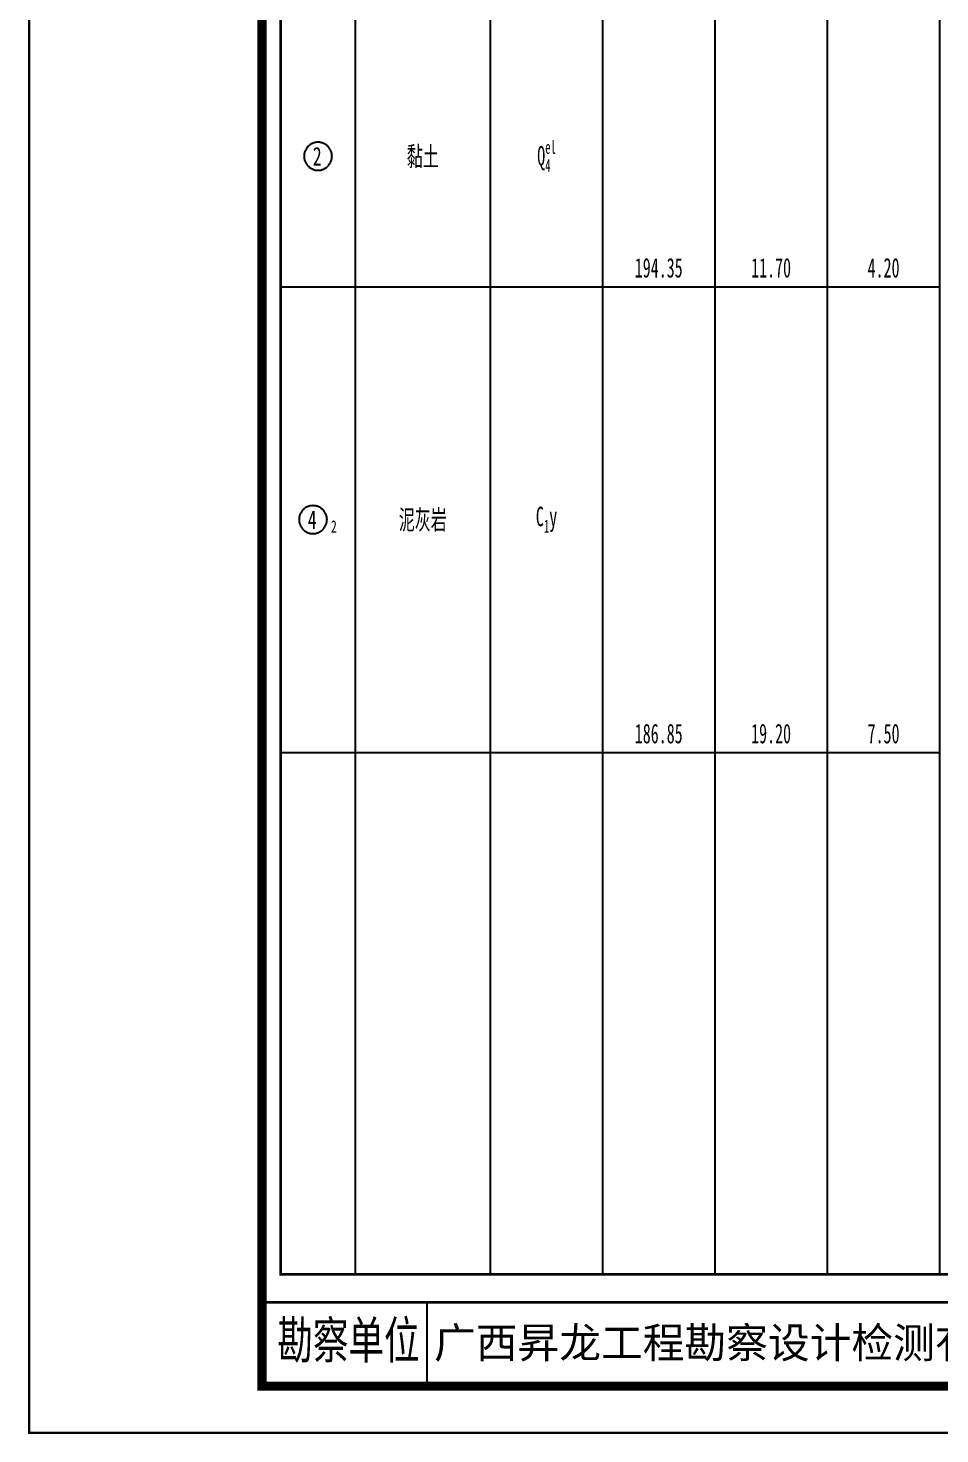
# Model space of a CAD drawing. Header units: millimetres. Extents: x 1264 to 9491, y 619 to 916.
# Drawn here: x 1264.3 to 1362.3, y 618.8 to 769.7 of the extents above; entities that cross this region are included whole.
import ezdxf
from ezdxf.enums import TextEntityAlignment as Align

# ---------------------------------------------------------------- set-up
doc = ezdxf.new("R2010")
doc.units = ezdxf.units.MM
doc.layers.add('GICAD_POU_TEXTS', color=7, linetype='Continuous')
doc.styles.add('HT', font='simhei.ttf')
doc.styles.add('LZ_FONT', font='simfang_0.ttf', dxfattribs={"width": 0.7, "height": 8})
doc.styles.add('成果图图块', font='simfang_0.ttf', dxfattribs={"height": 2.5})
doc.styles.add('成果图表体', font='simfang_0.ttf', dxfattribs={"width": 0.6, "height": 2.1})

# ---------------------------------------------------------------- blocks, each defined once
blk = doc.blocks.new('ZZT_DCBH_Z.dwg1', base_point=(-0.02, 0))
at = {"color": 7}
blk.add_polyline3d([(-1.52, 0.02, 0), (-1.52, -0.06, 0), (-1.52, -0.13, 0), (-1.51, -0.2, 0), (-1.5, -0.28, 0), (-1.48, -0.35, 0), (-1.46, -0.42, 0), (-1.44, -0.49, 0), (-1.41, -0.56, 0), (-1.38, -0.63, 0), (-1.35, -0.69, 0), (-1.31, -0.76, 0), (-1.27, -0.82, 0), (-1.23, -0.88, 0), (-1.18, -0.94, 0), (-1.14, -0.99, 0), (-1.09, -1.04, 0), (-1.03, -1.1, 0), (-0.98, -1.14, 0), (-0.92, -1.19, 0), (-0.86, -1.23, 0), (-0.8, -1.27, 0), (-0.73, -1.31, 0), (-0.67, -1.34, 0), (-0.6, -1.37, 0), (-0.53, -1.4, 0), (-0.46, -1.42, 0), (-0.39, -1.44, 0), (-0.32, -1.46, 0), (-0.25, -1.47, 0), (-0.17, -1.48, 0), (-0.1, -1.48, 0), (-0.02, -1.48, 0), (0.05, -1.48, 0), (0.12, -1.48, 0), (0.2, -1.47, 0), (0.27, -1.46, 0), (0.34, -1.44, 0), (0.41, -1.42, 0), (0.48, -1.4, 0), (0.55, -1.37, 0), (0.62, -1.34, 0), (0.68, -1.31, 0), (0.75, -1.27, 0), (0.81, -1.23, 0), (0.87, -1.19, 0), (0.93, -1.14, 0), (0.98, -1.1, 0), (1.04, -1.04, 0), (1.09, -0.99, 0), (1.13, -0.94, 0), (1.18, -0.88, 0), (1.22, -0.82, 0), (1.26, -0.76, 0), (1.3, -0.69, 0), (1.33, -0.63, 0), (1.36, -0.56, 0), (1.39, -0.49, 0), (1.41, -0.42, 0), (1.43, -0.35, 0), (1.45, -0.28, 0), (1.46, -0.2, 0), (1.47, -0.13, 0), (1.47, -0.06, 0), (1.48, 0.02, 0), (1.47, 0.09, 0), (1.47, 0.16, 0), (1.46, 0.24, 0), (1.45, 0.31, 0), (1.43, 0.38, 0), (1.41, 0.45, 0), (1.39, 0.52, 0), (1.36, 0.59, 0), (1.33, 0.66, 0), (1.3, 0.72, 0), (1.26, 0.79, 0), (1.22, 0.85, 0), (1.18, 0.91, 0), (1.13, 0.97, 0), (1.09, 1.02, 0), (1.04, 1.08, 0), (0.98, 1.13, 0), (0.93, 1.18, 0), (0.87, 1.22, 0), (0.81, 1.26, 0), (0.75, 1.3, 0), (0.68, 1.34, 0), (0.62, 1.37, 0), (0.55, 1.4, 0), (0.48, 1.43, 0), (0.41, 1.45, 0), (0.34, 1.47, 0), (0.27, 1.49, 0), (0.2, 1.5, 0), (0.12, 1.51, 0), (0.05, 1.51, 0), (-0.02, 1.52, 0), (-0.1, 1.51, 0), (-0.17, 1.51, 0), (-0.25, 1.5, 0), (-0.32, 1.49, 0), (-0.39, 1.47, 0), (-0.46, 1.45, 0), (-0.53, 1.43, 0), (-0.6, 1.4, 0), (-0.67, 1.37, 0), (-0.73, 1.34, 0), (-0.8, 1.3, 0), (-0.86, 1.26, 0), (-0.92, 1.22, 0), (-0.98, 1.18, 0), (-1.03, 1.13, 0), (-1.09, 1.08, 0), (-1.14, 1.02, 0), (-1.18, 0.97, 0), (-1.23, 0.91, 0), (-1.27, 0.85, 0), (-1.31, 0.79, 0), (-1.35, 0.72, 0), (-1.38, 0.66, 0), (-1.41, 0.59, 0), (-1.44, 0.52, 0), (-1.46, 0.45, 0), (-1.48, 0.38, 0), (-1.5, 0.31, 0), (-1.51, 0.24, 0), (-1.52, 0.16, 0), (-1.52, 0.09, 0), (-1.52, 0.02, 0)], dxfattribs=at)
at = {"layer": 'GICAD_POU_TEXTS', "color": 7, "style": '成果图图块', "width": 0.7}
blk.add_text('2', height=2, dxfattribs=at).set_placement((-0.11, -0.99), align=Align.CENTER)
blk = doc.blocks.new('ZZT_DCBH_Y1.dwg', base_point=(0.52, 0))
at = {"color": 7}
blk.add_polyline3d([(-1.52, 0.02, 0), (-1.52, -0.06, 0), (-1.52, -0.13, 0), (-1.51, -0.2, 0), (-1.5, -0.28, 0), (-1.48, -0.35, 0), (-1.46, -0.42, 0), (-1.44, -0.49, 0), (-1.41, -0.56, 0), (-1.38, -0.63, 0), (-1.35, -0.69, 0), (-1.31, -0.76, 0), (-1.27, -0.82, 0), (-1.23, -0.88, 0), (-1.18, -0.94, 0), (-1.14, -0.99, 0), (-1.09, -1.04, 0), (-1.03, -1.1, 0), (-0.98, -1.14, 0), (-0.92, -1.19, 0), (-0.86, -1.23, 0), (-0.8, -1.27, 0), (-0.73, -1.31, 0), (-0.67, -1.34, 0), (-0.6, -1.37, 0), (-0.53, -1.4, 0), (-0.46, -1.42, 0), (-0.39, -1.44, 0), (-0.32, -1.46, 0), (-0.25, -1.47, 0), (-0.17, -1.48, 0), (-0.1, -1.48, 0), (-0.02, -1.48, 0), (0.05, -1.48, 0), (0.12, -1.48, 0), (0.2, -1.47, 0), (0.27, -1.46, 0), (0.34, -1.44, 0), (0.41, -1.42, 0), (0.48, -1.4, 0), (0.55, -1.37, 0), (0.62, -1.34, 0), (0.68, -1.31, 0), (0.75, -1.27, 0), (0.81, -1.23, 0), (0.87, -1.19, 0), (0.93, -1.14, 0), (0.98, -1.1, 0), (1.04, -1.04, 0), (1.09, -0.99, 0), (1.13, -0.94, 0), (1.18, -0.88, 0), (1.22, -0.82, 0), (1.26, -0.76, 0), (1.3, -0.69, 0), (1.33, -0.63, 0), (1.36, -0.56, 0), (1.39, -0.49, 0), (1.41, -0.42, 0), (1.43, -0.35, 0), (1.45, -0.28, 0), (1.46, -0.2, 0), (1.47, -0.13, 0), (1.47, -0.06, 0), (1.48, 0.02, 0), (1.47, 0.09, 0), (1.47, 0.16, 0), (1.46, 0.24, 0), (1.45, 0.31, 0), (1.43, 0.38, 0), (1.41, 0.45, 0), (1.39, 0.52, 0), (1.36, 0.59, 0), (1.33, 0.66, 0), (1.3, 0.72, 0), (1.26, 0.79, 0), (1.22, 0.85, 0), (1.18, 0.91, 0), (1.13, 0.97, 0), (1.09, 1.02, 0), (1.04, 1.08, 0), (0.98, 1.13, 0), (0.93, 1.18, 0), (0.87, 1.22, 0), (0.81, 1.26, 0), (0.75, 1.3, 0), (0.68, 1.34, 0), (0.62, 1.37, 0), (0.55, 1.4, 0), (0.48, 1.43, 0), (0.41, 1.45, 0), (0.34, 1.47, 0), (0.27, 1.49, 0), (0.2, 1.5, 0), (0.12, 1.51, 0), (0.05, 1.51, 0), (-0.02, 1.52, 0), (-0.1, 1.51, 0), (-0.17, 1.51, 0), (-0.25, 1.5, 0), (-0.32, 1.49, 0), (-0.39, 1.47, 0), (-0.46, 1.45, 0), (-0.53, 1.43, 0), (-0.6, 1.4, 0), (-0.67, 1.37, 0), (-0.73, 1.34, 0), (-0.8, 1.3, 0), (-0.86, 1.26, 0), (-0.92, 1.22, 0), (-0.98, 1.18, 0), (-1.03, 1.13, 0), (-1.09, 1.08, 0), (-1.14, 1.02, 0), (-1.18, 0.97, 0), (-1.23, 0.91, 0), (-1.27, 0.85, 0), (-1.31, 0.79, 0), (-1.35, 0.72, 0), (-1.38, 0.66, 0), (-1.41, 0.59, 0), (-1.44, 0.52, 0), (-1.46, 0.45, 0), (-1.48, 0.38, 0), (-1.5, 0.31, 0), (-1.51, 0.24, 0), (-1.52, 0.16, 0), (-1.52, 0.09, 0), (-1.52, 0.02, 0)], dxfattribs=at)
at = {"layer": 'GICAD_POU_TEXTS', "color": 7, "style": '成果图图块', "width": 0.7}
blk.add_text('4', height=2, dxfattribs=at).set_placement((-0.11, -0.99), align=Align.CENTER)
blk.add_text('2', height=1.33, dxfattribs=at).set_placement((1.9, -1.39))
blk = doc.blocks.new('柱状图图框模板-(昇龙标准).dwg', base_point=(27, 229))
blk.add_line((42.74, 4.95), (42.74, 13.95))
blk.add_line((42.74, 4.95), (42.74, 13.95))
for points, const_width in [([(0, 0), (210, 0), (210, 297), (0, 297)], 0.25), ([(25, 5), (205, 5), (205, 292), (25, 292)], 1), ([(27, 265), (203, 265), (203, 17), (27, 17)], 0.3)]:
    blk.add_lwpolyline(points, close=True, dxfattribs=dict(const_width=const_width))
at = {"const_width": 0.3}
blk.add_lwpolyline([(25, 14), (205, 14)], dxfattribs=at)
at = {"style": 'LZ_FONT', "width": 0.7}
blk.add_text('勘察单位', height=4, dxfattribs=at).set_placement((26.65, 7.95))
at = {"style": 'HT'}
blk.add_text('广西昇龙工程勘察设计检测有限公司', height=3.2865, dxfattribs=at).set_placement((43.48, 8.02))

msp = doc.modelspace()

# ---------------------------------------------------------------- linework, layer by layer
at = {"color": 0}
for p, q in [((1291.47, 741.89), (1291.47, 769.89)), ((1299.51, 741.89), (1299.51, 769.89)), ((1291.47, 741.89), (1299.51, 741.89)), ((1291.47, 741.89), (1299.51, 741.89)), ((1291.47, 691.89), (1291.47, 741.89)), ((1299.51, 691.89), (1299.51, 741.89)), ((1291.47, 691.89), (1299.51, 691.89))]:
    msp.add_line(p, q, dxfattribs=at)
for points in [[(1291.47, 635.89), (1291.47, 819.89)], [(1299.51, 635.89), (1299.51, 819.89)], [(1299.51, 635.89), (1299.51, 819.89)], [(1314, 635.89), (1314, 819.89)], [(1314, 635.89), (1314, 819.89)], [(1326.07, 635.89), (1326.07, 819.89)], [(1326.07, 635.89), (1326.07, 819.89)], [(1338.14, 635.89), (1338.14, 819.89)], [(1338.14, 635.89), (1338.14, 819.89)], [(1350.21, 635.89), (1350.21, 819.89)], [(1350.21, 635.89), (1350.21, 819.89)], [(1362.29, 635.89), (1362.29, 819.89)], [(1362.29, 635.89), (1362.29, 819.89)], [(1299.51, 741.89), (1299.51, 769.89)], [(1314, 741.89), (1314, 769.89)], [(1314, 741.89), (1314, 769.89)], [(1326.07, 741.89), (1326.07, 769.89)], [(1326.07, 741.89), (1326.07, 769.89)], [(1338.14, 741.89), (1338.14, 769.89)], [(1338.14, 741.89), (1338.14, 769.89)], [(1350.21, 741.89), (1350.21, 769.89)], [(1350.21, 741.89), (1350.21, 769.89)], [(1362.29, 741.89), (1362.29, 769.89)], [(1299.51, 741.89), (1314, 741.89)], [(1299.51, 741.89), (1314, 741.89)], [(1299.51, 691.89), (1299.51, 741.89)], [(1314, 691.89), (1314, 741.89)], [(1314, 741.89), (1326.07, 741.89)], [(1314, 741.89), (1326.07, 741.89)], [(1314, 691.89), (1314, 741.89)], [(1326.07, 691.89), (1326.07, 741.89)], [(1326.07, 741.89), (1338.14, 741.89)], [(1326.07, 741.89), (1338.14, 741.89)], [(1326.07, 691.89), (1326.07, 741.89)], [(1338.14, 691.89), (1338.14, 741.89)], [(1338.14, 741.89), (1350.21, 741.89)], [(1338.14, 741.89), (1350.21, 741.89)], [(1338.14, 691.89), (1338.14, 741.89)], [(1350.21, 691.89), (1350.21, 741.89)], [(1350.21, 741.89), (1362.29, 741.89)], [(1350.21, 741.89), (1362.29, 741.89)], [(1350.21, 691.89), (1350.21, 741.89)], [(1362.29, 691.89), (1362.29, 741.89)], [(1299.51, 691.89), (1314, 691.89)], [(1314, 691.89), (1326.07, 691.89)], [(1326.07, 691.89), (1338.14, 691.89)], [(1338.14, 691.89), (1350.21, 691.89)], [(1350.21, 691.89), (1362.29, 691.89)], [(1291.47, 635.89), (1299.51, 635.89)], [(1299.51, 635.89), (1314, 635.89)], [(1314, 635.89), (1326.07, 635.89)], [(1326.07, 635.89), (1338.14, 635.89)], [(1338.14, 635.89), (1350.21, 635.89)], [(1350.21, 635.89), (1362.29, 635.89)], [(1362.29, 635.89), (1376.77, 635.89)]]:
    msp.add_lwpolyline(points, dxfattribs=at)

# ---------------------------------------------------------------- block references
for name, p in [('柱状图图框模板-(昇龙标准).dwg', (1291.47, 847.89)), ('ZZT_DCBH_Z.dwg1', (1295.49, 755.89)), ('ZZT_DCBH_Y1.dwg', (1295.49, 716.89))]:
    msp.add_blockref(name, p)

# ---------------------------------------------------------------- texts
at = {"color": 0, "style": '成果图表体', "width": 0.6}
for s, height, p in [('el', 1.4, (1319.89, 756.17)), ('黏土', 2.1, (1305.02, 754.84)), ('Q', 2.1, (1319.03, 754.91)), ('4', 1.4, (1319.89, 754.21)), ('194.35', 2.1, (1329.51, 742.89)), ('11.70', 2.1, (1342.01, 742.89)), ('4.20', 2.1, (1354.52, 742.89)), ('泥灰岩', 2.1, (1304.16, 715.84)), ('C', 2.1, (1318.88, 716.19)), ('1', 1.4, (1319.75, 715.49)), ('y', 2.1, (1320.32, 716.19)), ('186.85', 2.1, (1329.51, 692.89)), ('19.20', 2.1, (1342.01, 692.89)), ('7.50', 2.1, (1354.52, 692.89))]:
    msp.add_text(s, height=height, dxfattribs=at).set_placement(p)

doc.saveas('drawing.dxf')
